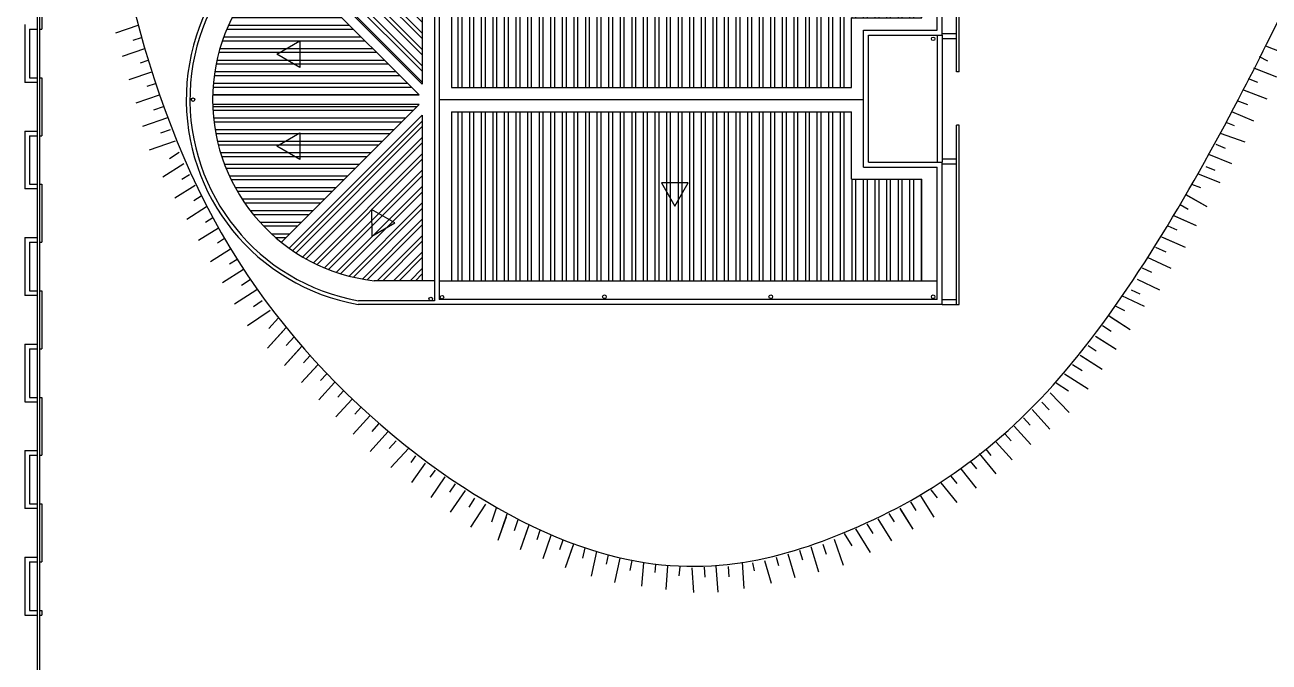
# Model space of a CAD drawing. Header units: millimetres. Extents: x 2801 to 3319, y 1187 to 1422.
# Drawn here: x 3121.5 to 3172.6, y 1231.3 to 1257.5 of the extents above; entities that cross this region are included whole.
import ezdxf

# ---------------------------------------------------------------- set-up
doc = ezdxf.new("R2010")
doc.units = ezdxf.units.MM
for name, color, linetype in [('ar-alambrado', 2, 'Continuous'), ('AR-ALV', 2, 'Continuous'), ('AR-ALV-V', 2, 'Continuous'), ('ar-mureta-V', 2, 'Continuous'), ('AR-TALUDE', 1, 'Continuous'), ('AR-TELHA', 2, 'Continuous'), ('AR-TELHA-H', 1, 'Continuous'), ('insercao', 4, 'Continuous'), ('Layer1', 1, 'Continuous'), ('TIGRECAD', 2, 'Continuous')]:
    doc.layers.add(name, color=color, linetype=linetype)

# ---------------------------------------------------------------- blocks, each defined once
blk = doc.blocks.new('pe-bl03-aud-cobertura')
at = {"layer": 'AR-TELHA-H'}
h = blk.add_hatch(dxfattribs=at)
h.set_pattern_fill('ANSI32', color=256, scale=0.05, angle=135, style=0)
h.paths.add_polyline_path([(98.25, -73.55), (95.825, -73.55), (95.825, -78.225), (98.25, -78.225)])
h.paths.add_polyline_path([(95.825, -73.55), (93.4, -73.55), (93.4, -78.225), (95.825, -78.225)])
h = blk.add_hatch(dxfattribs=at)
h.set_pattern_fill('ANSI32', color=256, scale=0.05, angle=90, style=0)
h.paths.add_polyline_path([(92.275, -79.5), (90.296, -79.5, 0.126856), (86.8, -80.842), (92.275, -86.317)])
h = blk.add_hatch(dxfattribs=at)
h.set_pattern_fill('ANSI32', color=256, scale=0.05, angle=225, style=0)
h.paths.add_polyline_path([(109.925, -83.59), (112.825, -83.59), (112.825, -79.5), (93.475, -79.5), (93.475, -86.45), (109.925, -86.45)])
h.paths.add_polyline_path([(109.925, -87.45), (93.475, -87.45), (93.475, -94.4), (112.825, -94.4), (112.825, -90.225), (109.925, -90.225)])
h = blk.add_hatch(dxfattribs=at)
h.set_pattern_fill('ANSI32', color=256, scale=0.05, angle=135, style=0)
h.paths.add_polyline_path([(86.477, -81.085, 0.221357), (83.654, -86.75), (92.142, -86.75)])
h.paths.add_polyline_path([(92.142, -87.15), (83.654, -87.15, 0.221357), (86.477, -92.815)])
h = blk.add_hatch(dxfattribs=at)
h.set_pattern_fill('ANSI32', color=256, scale=0.05, angle=180, style=0)
h.paths.add_polyline_path([(92.275, -87.583), (86.8, -93.058, 0.126856), (90.296, -94.4), (92.275, -94.4)])
at = {"layer": 'AR-ALV'}
blk.add_line((92.775, -78.575), (90.23, -78.575), dxfattribs=at)
at = {"layer": 'AR-ALV-V'}
for p, q in [((93.05, -73.2), (98.6, -73.2)), ((93.05, -73.2), (93.05, -78.425)), ((93.2, -73.35), (98.45, -73.35)), ((93.2, -73.35), (93.2, -78.425)), ((98.45, -73.35), (98.45, -78.425)), ((98.6, -73.2), (98.6, -78.425)), ((113.65, -78.425), (90.222, -78.425)), ((92.775, -78.575), (92.775, -95.225)), ((113.45, -78.625), (92.975, -78.625)), ((92.975, -78.625), (92.975, -95.175)), ((113.45, -84.09), (113.45, -78.625)), ((113.65, -84.29), (113.65, -78.425)), ((113.65, -78.425), (114.25, -78.425)), ((113.65, -78.625), (114.25, -78.625)), ((114.25, -78.425), (114.35, -78.425)), ((114.25, -85.8), (114.25, -78.425)), ((114.35, -85.8), (114.35, -78.425)), ((110.425, -84.09), (113.45, -84.09)), ((110.425, -89.725), (110.425, -84.09)), ((110.625, -84.29), (113.65, -84.29)), ((110.625, -89.525), (110.625, -84.29)), ((113.65, -84.229), (114.25, -84.229)), ((113.65, -84.429), (114.25, -84.429)), ((114.25, -95.375), (114.25, -88)), ((114.35, -95.375), (114.35, -88)), ((110.625, -89.525), (113.65, -89.525)), ((113.65, -89.389), (114.25, -89.389)), ((113.65, -95.375), (113.65, -89.525)), ((110.425, -89.725), (113.45, -89.725)), ((113.45, -95.175), (113.45, -89.725)), ((113.65, -89.589), (114.25, -89.589)), ((113.45, -95.175), (92.975, -95.175)), ((113.65, -95.175), (114.25, -95.175)), ((92.975, -95.375), (89.637, -95.375)), ((92.775, -95.225), (89.65, -95.225)), ((113.65, -95.375), (92.925, -95.375)), ((113.65, -95.375), (114.25, -95.375))]:
    blk.add_line(p, q, dxfattribs=at)
for radius, start, end in [(8.565, 96.0983, 259.9456), (8.415, 96.1524, 259.8562)]:
    blk.add_arc((91.132, -86.942), radius, start, end, dxfattribs=at)
at = {"layer": 'AR-TELHA'}
for p, q in [((93.4, -73.35), (93.4, -78.425)), ((93.4, -73.55), (98.25, -73.55)), ((95.825, -73.35), (95.825, -78.425)), ((98.25, -73.35), (98.25, -78.425)), ((98.25, -78.225), (93.4, -78.225)), ((92.775, -79.5), (90.296, -79.5)), ((92.275, -79.5), (92.275, -86.317)), ((92.975, -79.5), (113.45, -79.5)), ((93.475, -79.5), (93.475, -86.45)), ((112.825, -83.59), (112.825, -79.5)), ((92.275, -86.317), (86.8, -80.842)), ((92.142, -86.75), (86.477, -81.085)), ((109.925, -86.45), (109.925, -83.59)), ((109.925, -83.59), (112.825, -83.59)), ((93.475, -86.45), (109.925, -86.45)), ((92.142, -86.75), (83.654, -86.75)), ((92.975, -86.95), (110.425, -86.95)), ((92.142, -87.15), (83.654, -87.15)), ((92.142, -87.15), (86.477, -92.815)), ((93.475, -87.45), (109.925, -87.45)), ((93.475, -87.45), (93.475, -94.4)), ((109.925, -90.225), (109.925, -87.45)), ((92.275, -87.583), (86.8, -93.058)), ((92.275, -87.583), (92.275, -94.4)), ((109.925, -90.225), (112.825, -90.225)), ((112.825, -94.4), (112.825, -90.225)), ((92.775, -94.4), (90.296, -94.4)), ((92.975, -94.4), (113.45, -94.4))]:
    blk.add_line(p, q, dxfattribs=at)
blk.add_arc((91.15, -86.95), 7.499, 96.54, 263.46, dxfattribs=at)
at = {"layer": 'AR-TELHA-H'}
for p, q in [((113.45, -84.29), (113.45, -89.525)), ((113.65, -84.29), (113.65, -89.525)), ((114.35, -85.8), (114.25, -85.8)), ((114.35, -88), (114.25, -88)), ((114.25, -95.375), (114.35, -95.375))]:
    blk.add_line(p, q, dxfattribs=at)
at = {"layer": 'TIGRECAD'}
for centre in [(93.301, -73.475), (98.349, -73.475), (92.625, -78.75), (93.026, -78.75), (99.767, -78.75), (106.608, -78.75), (113.286, -78.75), (113.286, -84.448), (82.842, -86.95), (92.625, -95.15), (93.086, -95.077), (99.767, -95.06), (106.608, -95.06), (113.286, -95.06)]:
    blk.add_circle(centre, 0.075, dxfattribs=at)

msp = doc.modelspace()

# ---------------------------------------------------------------- linework, layer by layer
at = {"layer": 'ar-alambrado'}
for p, q in [((3121.954, 1268.45), (3121.954, 1213.189)), ((3122.054, 1268.35), (3122.054, 1213.089))]:
    msp.add_line(p, q, dxfattribs=at)
at = {"layer": 'ar-mureta-V'}
for p, q in [((3122.146, 1259.684), (3122.146, 1257.301)), ((3121.454, 1257.493), (3121.454, 1255.11)), ((3121.646, 1257.301), (3121.954, 1257.301)), ((3121.646, 1257.301), (3121.646, 1255.301)), ((3122.054, 1257.301), (3122.146, 1257.301)), ((3121.954, 1255.11), (3121.454, 1255.11)), ((3121.646, 1255.301), (3121.954, 1255.301)), ((3121.646, 1255.301), (3121.954, 1255.301)), ((3121.954, 1255.11), (3121.954, 1253.11)), ((3121.954, 1255.11), (3121.954, 1253.11)), ((3122.054, 1255.301), (3122.146, 1255.301)), ((3122.054, 1255.301), (3122.146, 1255.301)), ((3122.146, 1255.301), (3122.146, 1252.918)), ((3121.454, 1253.11), (3121.954, 1253.11)), ((3121.454, 1253.11), (3121.954, 1253.11)), ((3121.454, 1253.11), (3121.454, 1250.727)), ((3121.454, 1253.109), (3121.954, 1253.109)), ((3121.646, 1252.918), (3121.954, 1252.918)), ((3121.646, 1252.918), (3121.646, 1250.918)), ((3121.704, 1253.109), (3121.954, 1253.109)), ((3122.054, 1252.918), (3122.146, 1252.918)), ((3121.954, 1250.727), (3121.454, 1250.727)), ((3121.646, 1250.918), (3121.954, 1250.918)), ((3121.646, 1250.918), (3121.954, 1250.918)), ((3121.954, 1250.727), (3121.954, 1248.727)), ((3121.954, 1250.727), (3121.954, 1248.727)), ((3122.054, 1250.918), (3122.146, 1250.918)), ((3122.054, 1250.918), (3122.146, 1250.918)), ((3122.146, 1250.918), (3122.146, 1248.535)), ((3121.454, 1248.727), (3121.954, 1248.727)), ((3121.454, 1248.727), (3121.954, 1248.727)), ((3121.454, 1248.727), (3121.954, 1248.727)), ((3121.454, 1248.727), (3121.454, 1246.344)), ((3121.704, 1248.727), (3121.954, 1248.727)), ((3121.646, 1248.536), (3121.646, 1246.536)), ((3121.646, 1248.535), (3121.954, 1248.535)), ((3122.054, 1248.535), (3122.146, 1248.535)), ((3121.954, 1246.344), (3121.454, 1246.344)), ((3121.646, 1246.536), (3121.954, 1246.536)), ((3121.646, 1246.536), (3121.954, 1246.536)), ((3121.954, 1246.344), (3121.954, 1244.344)), ((3121.954, 1246.344), (3121.954, 1244.344)), ((3122.054, 1246.536), (3122.146, 1246.536)), ((3122.054, 1246.536), (3122.146, 1246.536)), ((3122.146, 1246.536), (3122.146, 1244.153)), ((3121.454, 1244.344), (3121.954, 1244.344)), ((3121.454, 1244.344), (3121.954, 1244.344)), ((3121.454, 1244.344), (3121.954, 1244.344)), ((3121.454, 1244.344), (3121.454, 1241.962)), ((3121.646, 1244.153), (3121.954, 1244.153)), ((3121.646, 1244.153), (3121.646, 1242.153)), ((3121.704, 1244.344), (3121.954, 1244.344)), ((3122.054, 1244.153), (3122.146, 1244.153)), ((3121.646, 1242.153), (3121.954, 1242.153)), ((3121.646, 1242.153), (3121.954, 1242.153)), ((3122.054, 1242.153), (3122.146, 1242.153)), ((3122.054, 1242.153), (3122.146, 1242.153)), ((3122.146, 1242.153), (3122.146, 1239.77)), ((3121.954, 1241.961), (3121.454, 1241.961)), ((3121.954, 1241.962), (3121.954, 1239.962)), ((3121.954, 1241.961), (3121.954, 1239.961)), ((3121.454, 1239.962), (3121.954, 1239.962)), ((3121.454, 1239.962), (3121.454, 1237.579)), ((3121.454, 1239.961), (3121.954, 1239.961)), ((3121.454, 1239.961), (3121.954, 1239.961)), ((3121.704, 1239.961), (3121.954, 1239.961)), ((3121.646, 1239.77), (3121.954, 1239.77)), ((3121.646, 1239.77), (3121.646, 1237.77)), ((3122.054, 1239.77), (3122.146, 1239.77)), ((3121.954, 1237.579), (3121.454, 1237.579)), ((3121.646, 1237.77), (3121.954, 1237.77)), ((3121.646, 1237.77), (3121.954, 1237.77)), ((3121.954, 1237.579), (3121.954, 1235.579)), ((3121.954, 1237.579), (3121.954, 1235.579)), ((3122.054, 1237.77), (3122.146, 1237.77)), ((3122.054, 1237.77), (3122.146, 1237.77)), ((3122.146, 1237.77), (3122.146, 1235.388)), ((3121.454, 1235.579), (3121.954, 1235.579)), ((3121.454, 1235.579), (3121.954, 1235.579)), ((3121.454, 1235.579), (3121.954, 1235.579)), ((3121.454, 1235.579), (3121.454, 1233.196)), ((3121.646, 1235.388), (3121.954, 1235.388)), ((3121.646, 1235.387), (3121.646, 1233.387)), ((3121.704, 1235.579), (3121.954, 1235.579)), ((3122.054, 1235.388), (3122.146, 1235.388)), ((3121.646, 1233.387), (3121.954, 1233.387)), ((3122.054, 1233.387), (3122.146, 1233.387)), ((3122.146, 1233.387), (3122.146, 1233.196)), ((3121.454, 1233.196), (3121.646, 1233.196)), ((3121.454, 1233.196), (3121.954, 1233.196)), ((3121.454, 1233.196), (3121.954, 1233.196)), ((3121.454, 1233.195), (3121.954, 1233.195)), ((3121.704, 1233.196), (3121.954, 1233.196)), ((3122.054, 1233.196), (3122.146, 1233.196))]:
    msp.add_line(p, q, dxfattribs=at)
at = {"layer": 'AR-TALUDE'}
for p, q in [((3125.195, 1257.145), (3126.111, 1257.461)), ((3125.195, 1257.145), (3126.111, 1257.461)), ((3125.914, 1256.842), (3126.255, 1256.959)), ((3125.472, 1256.186), (3126.383, 1256.499)), ((3125.472, 1256.186), (3126.383, 1256.499)), ((3125.472, 1256.186), (3126.383, 1256.499)), ((3173.437, 1256.237), (3172.492, 1256.599)), ((3126.209, 1255.909), (3126.525, 1256.018)), ((3172.574, 1255.986), (3172.234, 1256.158)), ((3125.75, 1255.224), (3126.669, 1255.54)), ((3172.948, 1255.331), (3172.003, 1255.693)), ((3172.948, 1255.331), (3172.043, 1255.678)), ((3126.485, 1254.952), (3126.831, 1255.071)), ((3172.545, 1254.417), (3171.551, 1254.798)), ((3172.159, 1255.106), (3171.784, 1255.25)), ((3126.026, 1254.267), (3126.991, 1254.598)), ((3171.755, 1254.19), (3171.315, 1254.358)), ((3172.545, 1254.417), (3171.622, 1254.771)), ((3172.545, 1254.417), (3171.622, 1254.771)), ((3126.764, 1253.985), (3127.159, 1254.121)), ((3171.995, 1253.518), (3171.093, 1253.895)), ((3126.303, 1253.307), (3127.328, 1253.66)), ((3171.2, 1253.318), (3170.861, 1253.459)), ((3127.039, 1253.033), (3127.447, 1253.173)), ((3127.039, 1253.033), (3127.447, 1253.173)), ((3171.644, 1252.647), (3170.623, 1253.01)), ((3126.584, 1252.337), (3127.654, 1252.705)), ((3126.584, 1252.337), (3127.654, 1252.705)), ((3170.833, 1252.394), (3170.447, 1252.552)), ((3127.127, 1251.226), (3127.994, 1251.774)), ((3127.127, 1251.226), (3127.994, 1251.774)), ((3127.127, 1251.226), (3127.994, 1251.774)), ((3127.398, 1251.985), (3127.794, 1252.236)), ((3171.091, 1251.758), (3170.146, 1252.144)), ((3127.909, 1251.125), (3128.223, 1251.324)), ((3170.613, 1250.979), (3169.702, 1251.351)), ((3170.407, 1251.482), (3170.042, 1251.631)), ((3127.618, 1250.356), (3128.454, 1250.884)), ((3127.618, 1250.356), (3128.454, 1250.884)), ((3127.618, 1250.356), (3128.454, 1250.884)), ((3169.816, 1250.766), (3169.453, 1250.914)), ((3128.401, 1250.253), (3128.702, 1250.444)), ((3170.08, 1249.993), (3169.205, 1250.487)), ((3170.08, 1249.993), (3169.241, 1250.467)), ((3170.08, 1249.993), (3169.241, 1250.467)), ((3128.109, 1249.486), (3128.928, 1250.004)), ((3128.109, 1249.486), (3128.928, 1250.004)), ((3169.296, 1249.888), (3168.965, 1250.075)), ((3128.879, 1249.356), (3129.184, 1249.549)), ((3168.841, 1249.028), (3168.472, 1249.189)), ((3169.639, 1249.216), (3168.712, 1249.621)), ((3169.639, 1249.216), (3168.751, 1249.604)), ((3128.6, 1248.616), (3129.414, 1249.131)), ((3128.6, 1248.616), (3129.414, 1249.131)), ((3128.6, 1248.616), (3129.414, 1249.131)), ((3129.38, 1248.516), (3129.663, 1248.695)), ((3169.195, 1248.322), (3168.219, 1248.748)), ((3169.195, 1248.322), (3168.288, 1248.718)), ((3169.195, 1248.322), (3168.288, 1248.718)), ((3129.091, 1247.744), (3129.914, 1248.264)), ((3168.395, 1248.131), (3167.963, 1248.32)), ((3129.87, 1247.649), (3130.179, 1247.844)), ((3168.604, 1247.449), (3167.624, 1247.913)), ((3129.581, 1246.876), (3130.443, 1247.421)), ((3167.8, 1247.286), (3167.423, 1247.464)), ((3130.364, 1246.772), (3130.717, 1246.995)), ((3168.132, 1246.569), (3167.21, 1247.005)), ((3130.072, 1246.006), (3130.988, 1246.585)), ((3130.86, 1245.895), (3131.216, 1246.14)), ((3167.503, 1245.885), (3166.568, 1246.328)), ((3167.325, 1246.399), (3166.969, 1246.568)), ((3130.606, 1245.103), (3131.54, 1245.743)), ((3130.606, 1245.103), (3131.54, 1245.743)), ((3166.696, 1245.716), (3166.309, 1245.899)), ((3131.485, 1244.982), (3131.886, 1245.423)), ((3166.128, 1244.868), (3165.775, 1245.093)), ((3166.917, 1244.929), (3166.044, 1245.487)), ((3166.917, 1244.929), (3166.105, 1245.448)), ((3166.917, 1244.929), (3166.105, 1245.448)), ((3131.427, 1244.177), (3132.2, 1245.029)), ((3131.427, 1244.177), (3132.116, 1244.936)), ((3131.427, 1244.177), (3132.116, 1244.936)), ((3132.207, 1244.289), (3132.524, 1244.638)), ((3166.338, 1244.116), (3165.486, 1244.66)), ((3166.338, 1244.116), (3165.521, 1244.637)), ((3132.132, 1243.47), (3132.848, 1244.258)), ((3132.132, 1243.47), (3132.797, 1244.202)), ((3132.132, 1243.47), (3132.797, 1244.202)), ((3165.52, 1244.054), (3165.181, 1244.27)), ((3132.913, 1243.579), (3133.184, 1243.877)), ((3165.759, 1243.302), (3164.862, 1243.875)), ((3165.759, 1243.302), (3164.926, 1243.834)), ((3165.759, 1243.302), (3164.926, 1243.834)), ((3132.837, 1242.762), (3133.517, 1243.511)), ((3132.837, 1242.762), (3133.488, 1243.48)), ((3133.613, 1242.843), (3133.856, 1243.11)), ((3165.181, 1242.488), (3164.211, 1243.107)), ((3165.181, 1242.488), (3164.316, 1243.04)), ((3165.181, 1242.488), (3164.316, 1243.04)), ((3164.94, 1243.238), (3164.542, 1243.492)), ((3133.542, 1242.055), (3134.189, 1242.768)), ((3133.542, 1242.055), (3134.189, 1242.768)), ((3133.542, 1242.055), (3134.189, 1242.768)), ((3164.378, 1242.41), (3163.876, 1242.731)), ((3134.248, 1241.345), (3134.902, 1242.065)), ((3134.321, 1242.167), (3134.545, 1242.414)), ((3164.406, 1241.523), (3163.618, 1242.336)), ((3164.406, 1241.523), (3163.618, 1242.336)), ((3135.024, 1241.461), (3135.27, 1241.732)), ((3163.605, 1240.845), (3162.88, 1241.65)), ((3163.582, 1241.64), (3163.282, 1241.95)), ((3134.951, 1240.64), (3135.637, 1241.395)), ((3135.734, 1240.748), (3136.014, 1241.057)), ((3162.801, 1241.004), (3162.522, 1241.314)), ((3135.656, 1239.932), (3136.385, 1240.734)), ((3162.02, 1240.369), (3161.776, 1240.641)), ((3162.83, 1240.215), (3162.148, 1240.973)), ((3136.434, 1240.046), (3136.724, 1240.365)), ((3136.512, 1239.266), (3137.241, 1240.068)), ((3161.197, 1239.757), (3160.996, 1240.025)), ((3162.057, 1239.586), (3161.407, 1240.309)), ((3137.339, 1239.471), (3137.529, 1239.745)), ((3137.375, 1238.647), (3137.929, 1239.446)), ((3160.61, 1239.206), (3160.347, 1239.53)), ((3161.406, 1239.006), (3160.722, 1239.847)), ((3138.128, 1238.863), (3138.337, 1239.164)), ((3160.6, 1238.416), (3159.957, 1239.207)), ((3138.164, 1238.039), (3138.745, 1238.877)), ((3138.926, 1238.249), (3139.163, 1238.592)), ((3159.797, 1237.827), (3159.144, 1238.63)), ((3159.799, 1238.611), (3159.55, 1238.917)), ((3138.956, 1237.43), (3139.573, 1238.321)), ((3139.725, 1237.636), (3139.957, 1237.999)), ((3158.855, 1237.217), (3158.309, 1238.097)), ((3158.855, 1237.217), (3158.347, 1238.036)), ((3158.855, 1237.217), (3158.347, 1238.036)), ((3158.995, 1238.022), (3158.725, 1238.354)), ((3139.801, 1236.807), (3140.41, 1237.761)), ((3139.801, 1236.807), (3140.41, 1237.761)), ((3140.657, 1237.038), (3140.854, 1237.601)), ((3157.982, 1236.733), (3157.448, 1237.593)), ((3157.982, 1236.733), (3157.47, 1237.557)), ((3158.117, 1237.502), (3157.896, 1237.858)), ((3140.918, 1236.275), (3141.297, 1237.361)), ((3140.918, 1236.275), (3141.256, 1237.243)), ((3140.918, 1236.275), (3141.256, 1237.243)), ((3141.592, 1236.682), (3141.747, 1237.127)), ((3141.843, 1235.899), (3142.194, 1236.904)), ((3156.341, 1236.545), (3156.093, 1236.946)), ((3157.108, 1236.249), (3156.546, 1237.154)), ((3157.108, 1236.249), (3156.586, 1237.089)), ((3157.108, 1236.249), (3156.586, 1237.089)), ((3157.217, 1237.031), (3157.005, 1237.372)), ((3141.843, 1235.899), (3142.169, 1236.833)), ((3141.843, 1235.899), (3142.169, 1236.833)), ((3142.52, 1236.305), (3142.652, 1236.685)), ((3142.768, 1235.523), (3143.102, 1236.478)), ((3142.768, 1235.523), (3143.088, 1236.438)), ((3155.477, 1236.041), (3155.163, 1236.547)), ((3156.235, 1235.765), (3155.628, 1236.742)), ((3156.235, 1235.765), (3155.694, 1236.636)), ((3156.235, 1235.765), (3155.694, 1236.636)), ((3143.451, 1235.9), (3143.59, 1236.296)), ((3143.693, 1235.147), (3144.035, 1236.125)), ((3143.693, 1235.147), (3144.011, 1236.057)), ((3143.693, 1235.147), (3144.011, 1236.057)), ((3144.407, 1235.543), (3144.496, 1235.962)), ((3154.105, 1234.962), (3153.799, 1236.002)), ((3154.427, 1235.69), (3154.29, 1236.099)), ((3155.12, 1235.229), (3154.76, 1236.302)), ((3155.12, 1235.229), (3154.76, 1236.302)), ((3144.758, 1234.797), (3144.974, 1235.809)), ((3145.37, 1235.287), (3145.452, 1235.673)), ((3145.721, 1234.541), (3145.934, 1235.539)), ((3146.343, 1235.029), (3146.43, 1235.437)), ((3151.035, 1234.285), (3150.965, 1235.366)), ((3152.165, 1234.495), (3151.89, 1235.428)), ((3152.47, 1235.218), (3152.366, 1235.569)), ((3153.134, 1234.729), (3152.846, 1235.707)), ((3153.448, 1235.453), (3153.33, 1235.854)), ((3146.832, 1234.385), (3146.912, 1235.345)), ((3147.382, 1234.948), (3147.41, 1235.281)), ((3147.824, 1234.251), (3147.905, 1235.221)), ((3148.369, 1234.815), (3148.4, 1235.18)), ((3148.963, 1234.118), (3148.897, 1235.135)), ((3149.429, 1234.756), (3149.402, 1235.172)), ((3149.962, 1234.133), (3149.891, 1235.214)), ((3150.42, 1234.771), (3150.392, 1235.201)), ((3151.463, 1235.021), (3151.398, 1235.349))]:
    msp.add_line(p, q, dxfattribs=at)
msp.add_open_spline([(3124.368, 1268.258), (3124.871, 1261.761), (3127.557, 1246.765), (3144.942, 1233.619), (3156.167, 1236.332), (3164.448, 1242.032), (3171.625, 1254.534), (3176.632, 1265.464), (3181.196, 1274.178), (3183.241, 1280.082)], degree=3, knots=[0.874603, 0.874603, 0.874603, 0.874603, 13.033613, 24.300817, 33.994288, 45.623477, 57.311406, 66.544355, 85.146679, 85.146679, 85.146679, 85.146679], dxfattribs=at)
at = {"layer": 'Layer1'}
for points in [[(3131.81, 1256.273), (3132.759, 1256.821), (3132.759, 1255.725)], [(3131.81, 1252.493), (3132.759, 1253.041), (3132.759, 1251.944)], [(3148.186, 1250.023), (3148.735, 1250.973), (3147.638, 1250.973)], [(3135.73, 1248.778), (3136.672, 1249.339), (3135.716, 1249.875)]]:
    msp.add_lwpolyline(points, close=True, dxfattribs=at)

# ---------------------------------------------------------------- block references
at = {"layer": 'insercao', "ltscale": 10}
msp.add_blockref('pe-bl03-aud-cobertura', (3045.525, 1341.35), dxfattribs=at)

doc.saveas('drawing.dxf')
